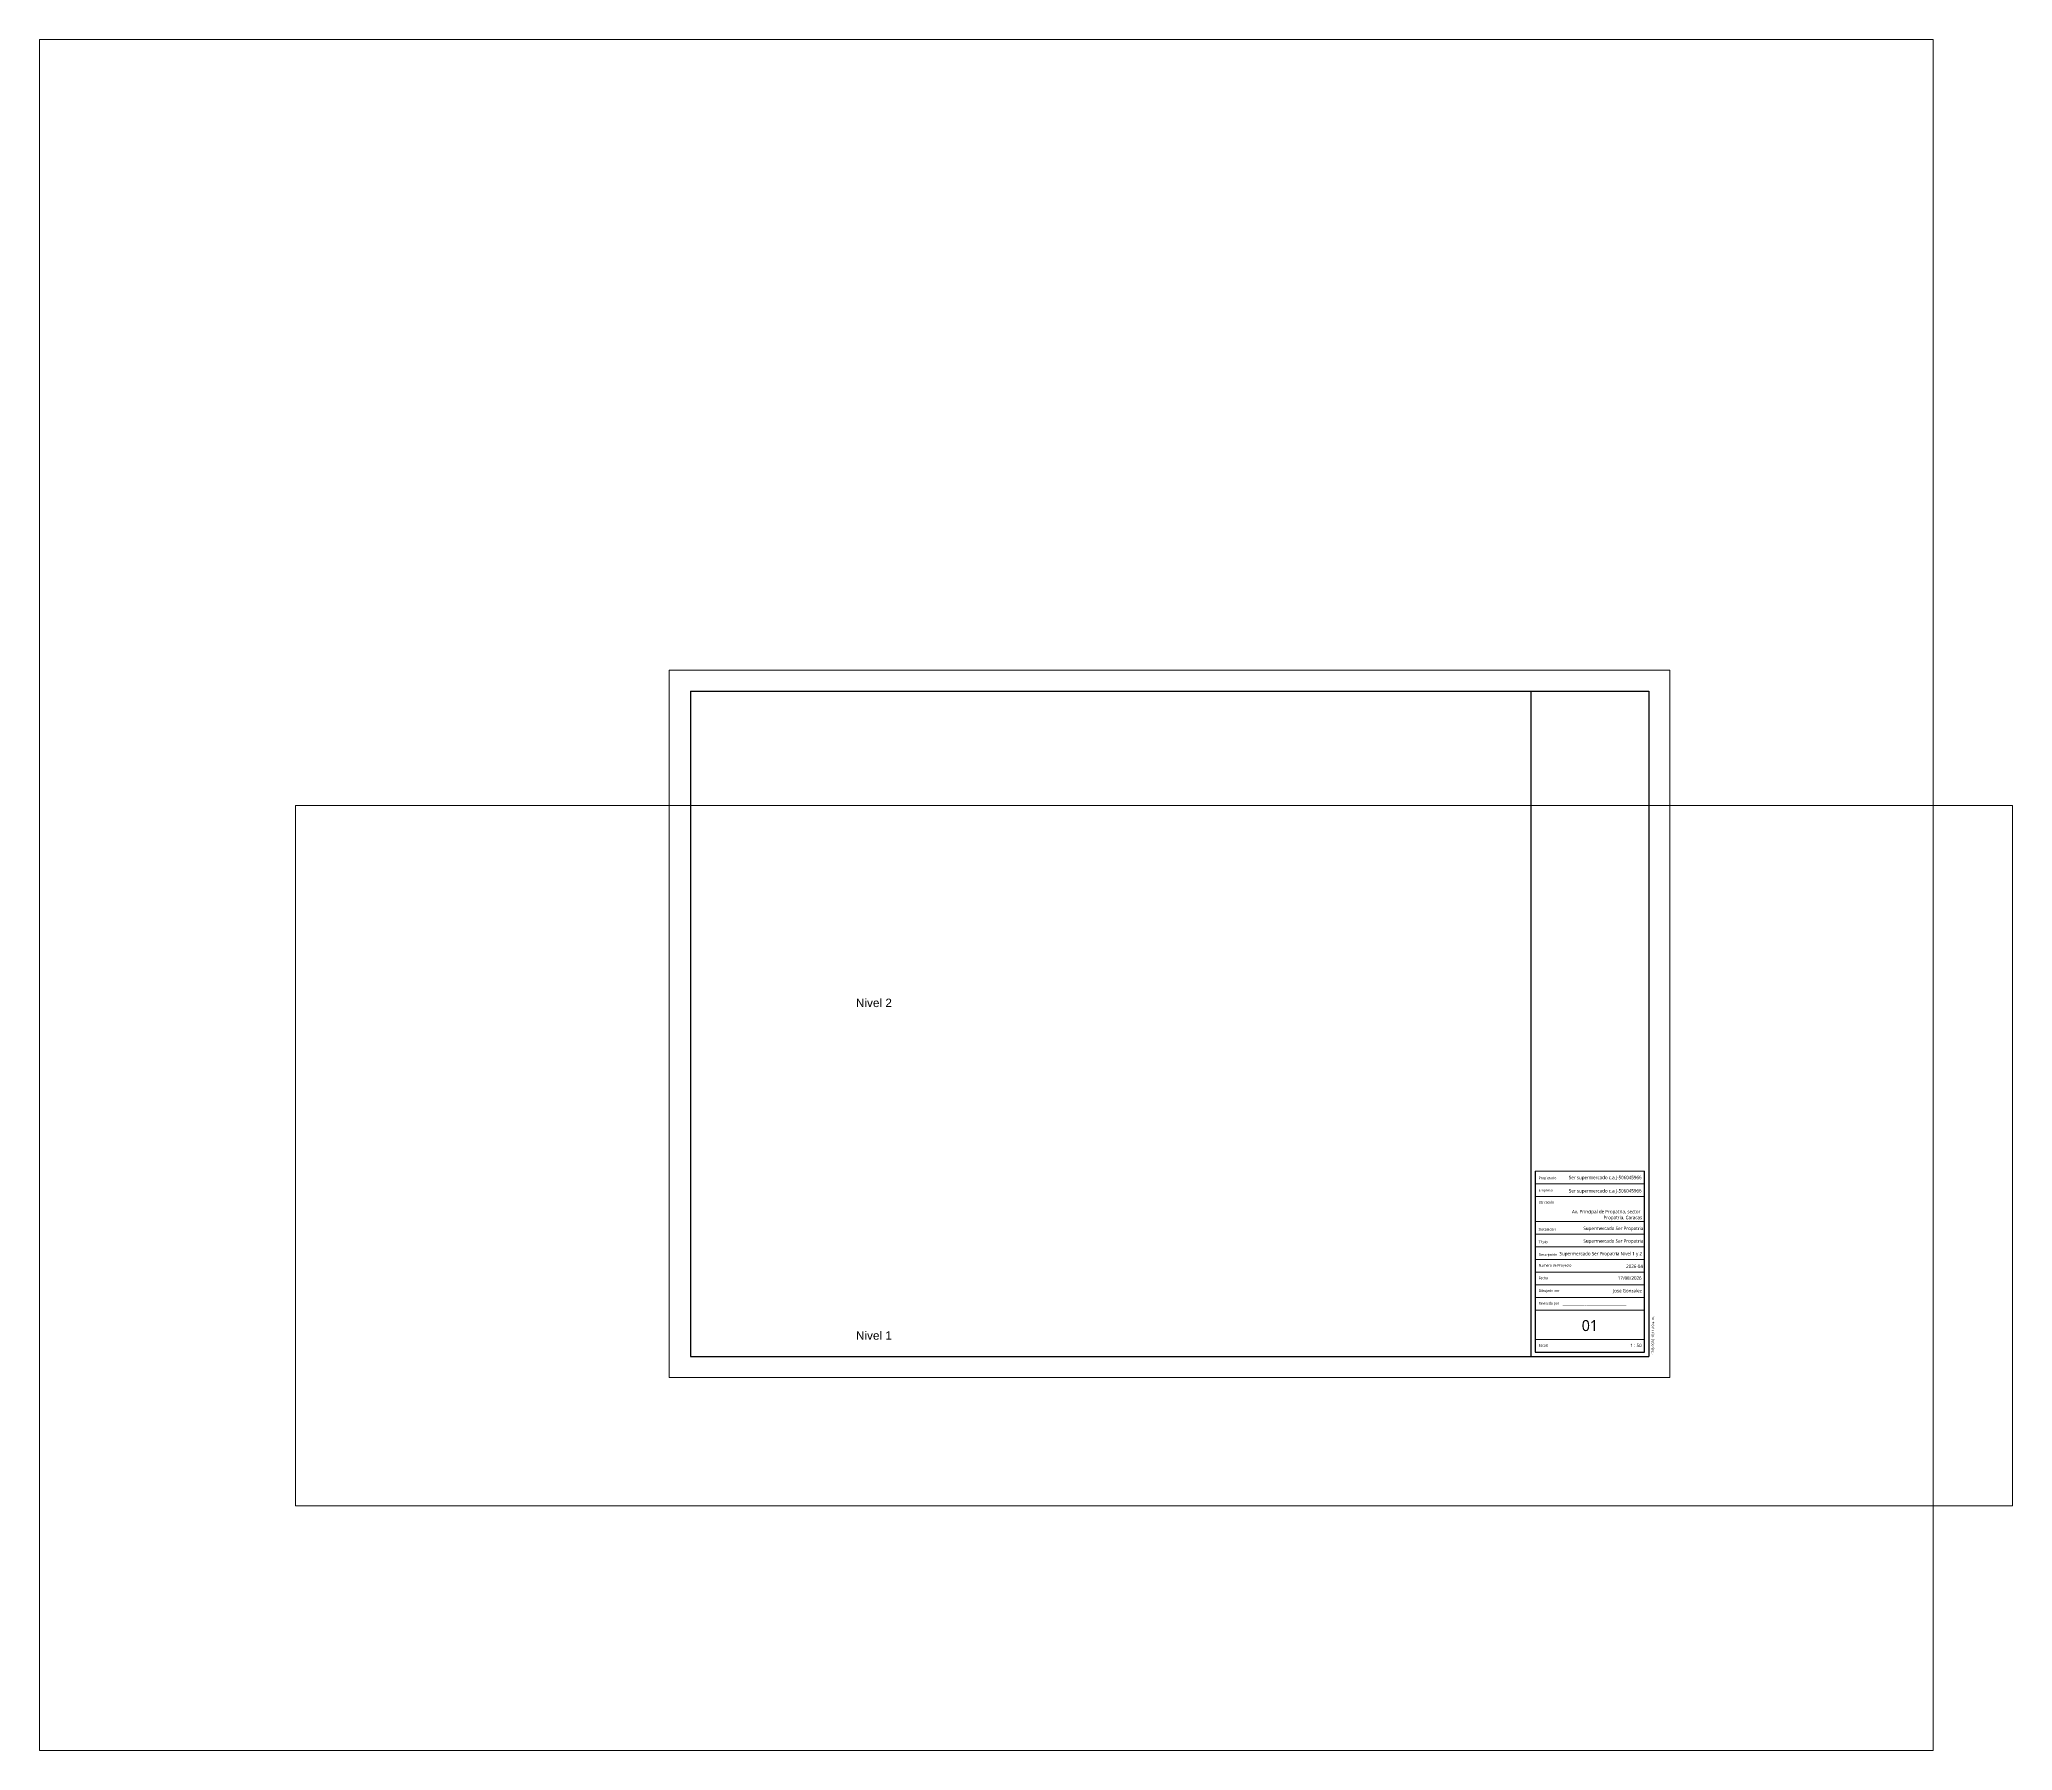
# Paper-space layout 'Layout1' of a CAD drawing. Header units: millimetres. Extents: x -748 to 1595, y -443 to 1589.
import ezdxf

# ---------------------------------------------------------------- set-up
doc = ezdxf.new("R2010")
doc.units = ezdxf.units.MM
doc.layers.add('G-ANNO-NPLT', color=191, linetype='Continuous', plot=False)
for name, color, linetype, lineweight in [('G-ANNO-TEXT', 231, 'Continuous', 9), ('G-ANNO-TTLB', 6, 'Continuous', 9), ('G-ANNO-TTLB-MEDM', 33, 'Continuous', 25), ('G-ANNO-TTLB-THIN', 151, 'Continuous', 9)]:
    doc.layers.add(name, color=color, linetype=linetype, lineweight=lineweight)
doc.styles.add('Arial_2', font='arial.ttf', dxfattribs={"height": 10})
doc.styles.add('Trebuchet MS', font='trebuc.ttf', dxfattribs={"height": 3})
doc.styles.add('Trebuchet MS_1', font='trebuc.ttf', dxfattribs={"height": 4})
doc.styles.add('Trebuchet MS_2', font='trebuc.ttf', dxfattribs={"height": 13})

# ---------------------------------------------------------------- blocks, each defined once
blk = doc.blocks.new('Plantilla A0 Metrica JSL2 - Plantilla A0 Metrica JSL2-512980-Supermercado Ser Propatria')
at = {"layer": 'G-ANNO-TTLB-MEDM'}
for p, q in [((25, 815), (1163, 815)), ((25, 815), (25, 25)), ((1023, 815), (1023, 25)), ((1163, 815), (1163, 25)), ((1028, 245), (1028, 30)), ((1158, 30), (1158, 245)), ((25, 25), (1163, 25)), ((1028, 30), (1158, 30))]:
    blk.add_line(p, q, dxfattribs=at)
at = {"layer": 'G-ANNO-TTLB-THIN'}
for p, q in [((1188, 840), (0, 840)), ((0, 840), (0, 0)), ((1188, 0), (1188, 840)), ((1028, 245), (1158, 245)), ((1028, 230), (1158, 230)), ((1028, 215), (1158, 215)), ((1028, 185), (1158, 185)), ((1028, 170), (1158, 170)), ((1028, 155), (1158, 155)), ((1028, 140), (1158, 140)), ((1028, 125), (1158, 125)), ((1028, 110), (1158, 110)), ((1028, 95), (1158, 95)), ((1028, 80), (1158, 80)), ((1028, 45), (1158, 45)), ((0, 0), (1188, 0))]:
    blk.add_line(p, q, dxfattribs=at)
at = {"layer": 'G-ANNO-TTLB', "char_height": 3, "attachment_point": 1, "style": 'Trebuchet MS', "bg_fill": 3, "box_fill_scale": 1.25, "bg_fill_color": 256, "bg_fill_true_color": 13158600, "bg_fill_transparency": 0}
for s, insert, width in [('Propietario', (1032.3, 238.4), 25.654), ('Instalación', (1032.3, 177.4), 24.852), ('Revisado por', (1032.3, 89.6), 29.262), ('Escala', (1032.3, 39.6), 14.35)]:
    blk.add_mtext(s, dxfattribs=dict(at, insert=insert, width=width))
for s, insert, width in [('Empresa', (1032.3, 223.9), 19.481), ('Título', (1032.3, 162.4), 13.468), ('Dibujado por', (1032.3, 104.6), 29.582)]:
    blk.add_mtext(s, dxfattribs=dict(at, insert=insert, width=width))
for s, insert, width in [('Ubicación', (1032.3, 209.5), 22.527), ('Fecha', (1032.3, 119.6), 13.629)]:
    blk.add_mtext(s, dxfattribs=dict(at, insert=insert, width=width))
at = {"layer": 'G-ANNO-TTLB', "insert": (1032.3, 134.6), "char_height": 3, "width": 46.899, "attachment_point": 1, "style": 'Trebuchet MS', "bg_fill": 3, "box_fill_scale": 1.25, "bg_fill_color": 256, "bg_fill_true_color": 13158600, "bg_fill_transparency": 0}
blk.add_mtext('Numero de Proyecto', dxfattribs=at)
at = {"layer": 'G-ANNO-TTLB', "insert": (1032.3, 147.4), "char_height": 3, "width": 26.456, "attachment_point": 1, "style": 'Trebuchet MS', "bg_fill": 3, "box_fill_scale": 1.25, "bg_fill_color": 256, "bg_fill_true_color": 13158600, "bg_fill_transparency": 0}
blk.add_mtext('Descripción', dxfattribs=at)

psp = doc.layouts.get("Layout1")

# ---------------------------------------------------------------- viewports
at = {"layer": '0'}
psp.add_viewport(center=(575.5, 263.4), size=(2038.9, 831.831), view_center_point=(575.5, 263.4), view_height=831.831, dxfattribs=at)
at = {"layer": 'G-ANNO-NPLT'}
psp.add_viewport(center=(376.4, 572.9), size=(2248.5, 2031.855), view_center_point=(109518, 8920.9), view_height=101592.747, status=3, dxfattribs=at)

# ---------------------------------------------------------------- next in the draw order: block references
at = {"layer": 'G-ANNO-TTLB'}
psp.add_blockref('Plantilla A0 Metrica JSL2 - Plantilla A0 Metrica JSL2-512980-Supermercado Ser Propatria', (0, 0), dxfattribs=at)

# ---------------------------------------------------------------- next in the draw order: texts
at = {"layer": 'G-ANNO-TEXT', "color": 7, "char_height": 10, "width": 51.709, "attachment_point": 1, "style": 'Arial_2', "bg_fill": 3, "box_fill_scale": 1.25, "bg_fill_color": 256, "bg_fill_true_color": 13158600, "bg_fill_transparency": 0}
for s, insert in [('Nivel 2', (221.6, 449.8)), ('Nivel 1', (221.6, 54.8))]:
    psp.add_mtext(s, dxfattribs=dict(at, insert=insert))
at = {"layer": 'G-ANNO-TTLB', "attachment_point": 1}
for s, insert, char_height, width, style in [('Ser supermercado c.a J-506045966', (1068.1, 239.4), 4, 106.544, 'Trebuchet MS_1'), ('Ser supermercado c.a J-506045966', (1068.1, 223.6), 4, 106.544, 'Trebuchet MS_1'), ('Av. Principal de Propatria, sector', (1071.8, 198.9), 4, 102.055, 'Trebuchet MS_1'), ('Propatria, Caracas', (1109.3, 191.9), 4, 56.599, 'Trebuchet MS_1'), ('Supermercado Ser Propatria', (1085.3, 179), 4, 85.7, 'Trebuchet MS_1'), ('Supermercado Ser Propatria', (1085.3, 164), 4, 85.7, 'Trebuchet MS_1'), ('Supermercado Ser Propatria Nivel 1 y 2', (1057, 149), 4, 119.932, 'Trebuchet MS_1'), ('17/08/2026', (1126.2, 120), 4, 36.076, 'Trebuchet MS_1'), ('2026-04', (1136.1, 134), 4, 24.131, 'Trebuchet MS_1'), ('Jose Gonzalez', (1120.4, 105), 4, 43.131, 'Trebuchet MS_1'), ('________________________________', (1060.7, 90), 4, 115.443, 'Trebuchet MS_1'), ('01', (1083.4, 68.1), 13, 23.089, 'Trebuchet MS_2'), (' 1 : 50', (1139.8, 40), 4, 19.561, 'Trebuchet MS_1')]:
    psp.add_mtext(s, dxfattribs=dict(at, insert=insert, char_height=char_height, width=width, style=style))
at = {"layer": 'G-ANNO-TTLB', "insert": (1166.4, 27), "char_height": 3, "width": 58.306, "attachment_point": 1, "rotation": 90, "line_spacing_factor": 1.048425, "style": 'Trebuchet MS'}
psp.add_mtext('17/8/2026 10:11:49 a.\xa0m.', dxfattribs=at)

doc.saveas('drawing.dxf')
